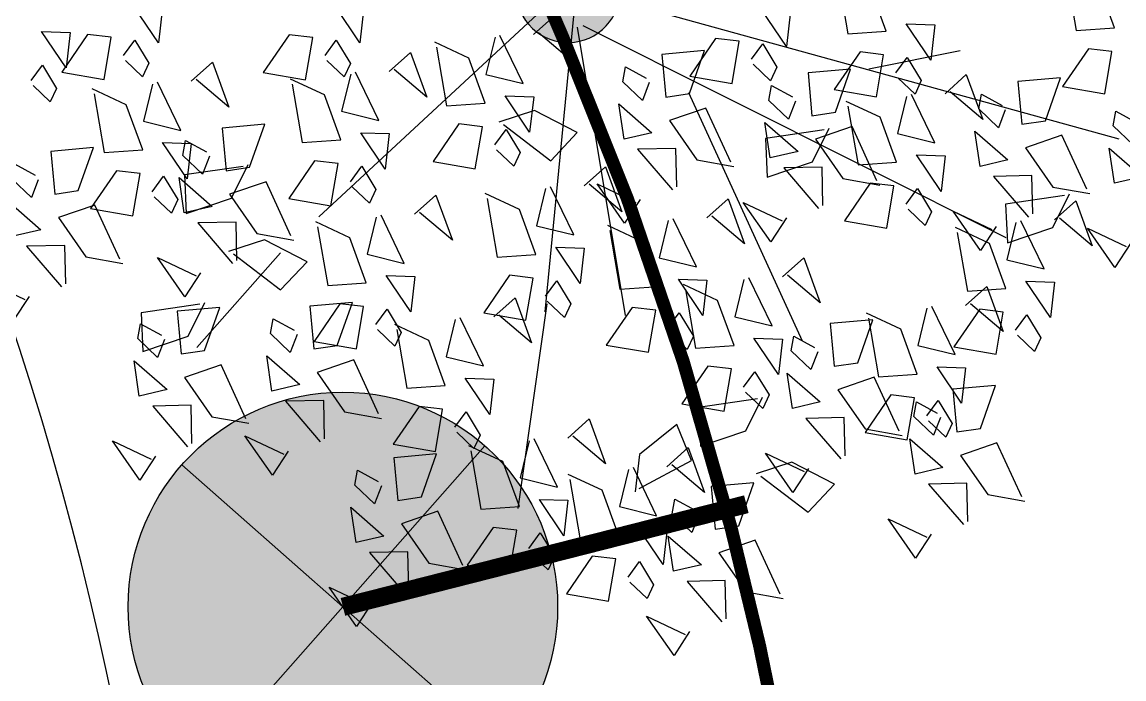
# Model space of a CAD drawing. Extents: x 671027 to 671614, y 802418 to 802669.
# Drawn here: x 671442.402 to 671446.635, y 802523.731 to 802526.255 of the extents above; entities that cross this region are included whole.
import ezdxf

# ---------------------------------------------------------------- set-up
doc = ezdxf.new("R2010")
doc.units = 0
for name, color, linetype in [('Bubbler 60', 200, 'Continuous'), ('L-VALV-SYMB', 7, 'Continuous'), ('L-ZONE-ATTR-VALV', 7, 'Continuous'), ('Pipe-Lateral-10 Bars-50mm', 7, 'Continuous'), ('Pipe-Lateral-10 Bars-75mm', 7, 'Continuous'), ('plataform', 8, 'Continuous')]:
    doc.layers.add(name, color=color, linetype=linetype)
doc.layers.add('L-SYMB-TRIM', color=7, linetype='Continuous', true_color=0x000000)
doc.styles.get("Standard").update_dxf_attribs({"font": 'arial.ttf'})
doc.styles.add('ValveZoneLabelText', font='arial.ttf', dxfattribs={"height": 0.2000000064})
doc.linetypes.add('50mm', pattern='A,0.5,-0.2,["50mm",Standard,S=0.1,R=0,X=-0.1,Y=-0.05],-0.5', length=1.2)
doc.linetypes.add('75mm', pattern='A,0.5,-0.2,["75mm",Standard,S=0.1,R=0,X=-0.1,Y=-0.05],-0.5', length=1.2)
doc.linetypes.add('PIPE 90', pattern='A,12.7,-5.08,["GAS",Standard,S=2.54,R=0,X=-2.54,Y=-1.27],-6.35', length=24.13)

# ---------------------------------------------------------------- blocks, each defined once
blk = doc.blocks.new('tg')
at = {"layer": 'plataform', "color": 2, "extrusion": (0.04100688207803799, -0.0577157786741523, 0.99749051349588)}
for p, q in [((-0.3120656149048955, 3.004007454396117, 0.1456004859287316), (-0.1454397972493098, 3.145192840502489, 0.1469196155214061)), ((-0.1454397972493098, 3.145192840502489, 0.1469196155214061), (-0.03448995010057843, 2.899422666773091, 0.128137958944843)), ((-0.1218085773807616, 2.728356158493909, 0.1218295560225813), (-0.3120656149048955, 3.004007454396117, 0.1456004859287316)), ((-0.03448995010057843, 2.899422666773091, 0.128137958944843), (-0.1094807985291482, 2.701048321572955, 0.1197427022368082)), ((-0.7141370295366869, 2.293601793020855, 0.1210248929778398), (-0.5475112118811012, 2.434787179243642, 0.1223440225643386)), ((-0.5475112118811012, 2.434787179243642, 0.1223440225643386), (-0.4365613646159545, 2.189017005164999, 0.1035623659863503)), ((-0.1390805541823283, 2.214063741516213, 0.0927821445318695), (-0.2289313331066296, 2.405778849863339, 0.1075687383435307)), ((-0.2007263578061611, 2.395606796041022, 0.1058206654835502), (0.1299971010948866, 2.340056427538286, 0.08901040971312607)), ((0.1299971010948866, 2.340056427538286, 0.08901040971312607), (0.1147638506436124, 2.122515393554124, 0.07704951194225867)), ((-0.5238799918961377, 2.017950497235063, 0.09725396306905137), (-0.7141370295366869, 2.293601793020855, 0.1210248929778398)), ((-0.4365613646159545, 2.189017005164999, 0.1035623659863503), (-0.5115522129281089, 1.990642660081278, 0.095167109263326)), ((0.1147638506436124, 2.122515393554124, 0.07704951194225867), (-0.1390805541823283, 2.214063741516213, 0.0927821445318695)), ((2.187255595060378, 1.495116849795807, -0.04445261606789142), (2.324938780576304, 1.65659831070144, -0.04076930274518342)), ((2.32728233497528, 1.626711492210518, -0.04259492698142603), (2.412821702141628, 1.302776382437798, -0.06485465731690493)), ((2.208347554033935, 1.226135879422429, -0.06088321005974873), (2.187255595060378, 1.495116849795807, -0.04445261606789142)), ((2.412821702141628, 1.302776382437798, -0.06485465731690493), (2.208347554033935, 1.226135879422429, -0.06088321005974873)), ((2.221097013279177, 1.069509835231941, -0.07046987732990978), (2.387722830585517, 1.210695221338312, -0.0691507477407729)), ((2.387722830585517, 1.210695221338312, -0.0691507477407729), (2.498672677967079, 0.9649250476089151, -0.08793240431688631)), ((2.411354050686896, 0.7938585394461484, -0.0942408072422358), (2.221097013279177, 1.069509835231941, -0.07046987732990978)), ((2.806109076546818, 0.8958071259715439, -0.1045703598511451), (2.716258297738932, 1.087522234202254, -0.08978376604946009)), ((2.74446327280657, 1.077350180729184, -0.09153183888806299), (3.075186731591202, 1.021799811877202, -0.1083420946672502)), ((3.075186731591202, 1.021799811877202, -0.1083420946672502), (3.059953481256343, 0.8042587782422856, -0.120302992433155)), ((2.498672677967079, 0.9649250476089151, -0.08793240431688631), (2.423681829654925, 0.7665507022923634, -0.0963276610417855)), ((3.059953481256343, 0.8042587782422856, -0.120302992433155), (2.806109076546818, 0.8958071259715439, -0.1045703598511451)), ((0.3653749605355188, 0.6020622329254479, -0.02122803257043743), (0.2755241818440481, 0.793777341156158, -0.006441438768752417)), ((0.303729156911686, 0.7836052875666724, -0.00818951161495618), (0.6344526156963184, 0.7280549187146903, -0.02499976738725512)), ((0.6344526156963184, 0.7280549187146903, -0.02499976738725512), (0.6192193655942901, 0.5105138850797744, -0.03696066515888602)), ((0.6192193655942901, 0.5105138850797744, -0.03696066515888602), (0.3653749605355188, 0.6020622329254479, -0.02122803257043743)), ((1.367266149557508, -0.24240433888707, -0.1112774900650831), (1.533891966980264, -0.1012189527806981, -0.1099583604828345)), ((1.533891966980264, -0.1012189527806981, -0.1099583604828345), (1.644841814361826, -0.3469891265100955, -0.1287400170527722)), ((1.557523187198058, -0.5180556345564469, -0.1350484199669833), (1.367266149557508, -0.24240433888707, -0.1112774900650831)), ((1.644841814361826, -0.3469891265100955, -0.1287400170527722), (1.569850966166086, -0.5453634717102318, -0.1371352737572695)), ((2.561782387848325, -0.9793670773339613, -0.2030254952724348), (2.728408205503911, -0.8381816911111741, -0.2017063656921118)), ((2.728408205503911, -0.8381816911111741, -0.2017063656921118), (2.839358052885473, -1.083951864956987, -0.2204880222627621)), ((2.752039425488874, -1.255018373119754, -0.2267964251843112), (2.561782387848325, -0.9793670773339613, -0.2030254952724348)), ((2.839358052885473, -1.083951864956987, -0.2204880222627621), (2.764367204340488, -1.282326210389954, -0.228883278975047))]:
    blk.add_line(p, q, dxfattribs=at)
at = {"layer": 'plataform', "color": 92, "extrusion": (0.04100688207803799, -0.0577157786741523, 0.99749051349588)}
for points, elevation in [([(2.298883676376809, 2.660642624037081), (2.421099375637172, 2.766316091852178), (2.18095635444621, 2.890400445996344), (2.312653740103991, 2.687292114138795)], -0.04094036375235302), ([(1.310298364108318, 3.247000802922223), (1.432514063328778, 3.352674270481084), (1.192371042367042, 3.476758624747193), (1.324068428283321, 3.273650292849801)], -0.04094036376222393), ([(1.934809616291011, 2.544880671068612), (1.950295372291047, 2.705702818580541), (1.748889765418159, 2.708476831957972), (1.934809616291011, 2.544880671068612)], -0.04094036374015952), ([(2.255858052415685, 2.446521135248433), (2.040682381233204, 2.422645658508377), (2.01657265425912, 2.637691819453599), (2.2696282089633, 2.47317080447937)], -0.04094036376323948), ([(3.280051725240217, 1.556491183757484), (3.402267424718168, 1.662164651276669), (3.162124403526416, 1.786249005419721), (3.293821789386741, 1.583140673847955)], -0.0409403637642641), ([(1.6524990399184, 2.521929863525364), (1.747174165803871, 2.574304353649088), (1.627531689489572, 2.66988969442098), (1.54662662773762, 2.644164693966373), (1.625816442772374, 2.53571703418537)], -0.04094036375423041), ([(2.157751727082549, 2.125801688808419), (1.836703643625657, 2.224161042577185), (1.879729267693732, 2.438282531717472), (2.119872289047812, 2.314198177601965), (2.184434324324217, 2.112014518080288)], -0.0409403637494502), ([(2.369965540983203, 1.914022850343725), (2.492181240231877, 2.019696317739327), (2.252038218743471, 2.143780671665302), (2.383735605062778, 1.940672340338159)], -0.04094036375460613), ([(1.169166415098859, 2.712159867492933), (0.8481183319653528, 2.810519221316569), (0.8911439558046791, 3.024640710334016), (1.131286976576876, 2.900556356203472), (1.195849012082294, 2.698372696805003)], -0.04094036375305693), ([(1.743743764525173, 2.305959212782259), (1.513940313423235, 2.188347736272556), (1.503600743131618, 2.430043566638995), (1.745459011852469, 2.440131872869636), (1.743743764525173, 2.305959212782259)], -0.04094036376197643), ([(2.915977665479189, 1.4407292308429), (2.931463421601864, 1.601551378124874), (2.730057814309898, 1.604325391513917), (2.915977665479189, 1.4407292308429)], -0.04094036377122485), ([(3.237026101429008, 1.342369694576824), (3.021850430179891, 1.318494217742739), (2.997740703636573, 1.533540379095848), (3.250796258112003, 1.369019363998784)], -0.04094036376151174), ([(0.7551584522713966, 2.892317391086511), (0.5253550014669031, 2.774705914795), (0.5150154311473345, 3.016401745325075), (0.7568736993814175, 3.026490051471817), (0.7551584522713966, 2.892317391086511)], -0.04094036375374716), ([(0.6720063320869932, 2.664042241328814), (0.8637240154023469, 2.836919120437422), (0.9360203147161649, 2.606057633487493), (0.7049371071929498, 2.533962231448701), (0.6720063320869932, 2.664042241328814)], -0.04094036376371593), ([(1.306747825644566, 2.270337002980424), (1.428963524540584, 2.376010470482928), (1.1888205031186, 2.5000948245042), (1.320517889358792, 2.296986492662422)], -0.04094036374030124), ([(2.005891480763835, 1.798260897184091), (2.021377237009363, 1.959083044234833), (1.819971629946459, 1.961857057748728), (2.005891480763835, 1.798260897184091)], -0.04094036375822743), ([(2.32693991675252, 1.699901361174984), (2.111764245827053, 1.676025884396143), (2.087654519015296, 1.891072045368912), (2.340710073207506, 1.726551030473579)], -0.04094036376181545), ([(2.633667088903969, 1.417778423015592), (2.728342214856603, 1.470152913234084), (2.608699738732633, 1.565738253871529), (2.527794676561339, 1.540013253428159), (2.606984491596406, 1.431565593649174)], -0.04094036375955393), ([(3.138919776041435, 1.021650248462498), (2.817871692774821, 1.120009602095173), (2.860897317099384, 1.334131091195936), (3.101040338140497, 1.210046737444836), (3.165602373147459, 1.007863077542974)], -0.0409403637548084), ([(2.949312896881378, 0.823010909725196), (3.141030579788123, 0.9958877892663366), (3.21332687899504, 0.7650263019624919), (2.982243671485094, 0.6929309003454289), (2.949312896881378, 0.823010909725196)], -0.04094036376160127), ([(0.1040225104557528, 3.073334618921642), (0.02604874583413053, 2.998324227716463), (0.1662882151689957, 2.936811865694217), (0.2378272301589981, 2.982523724752179), (0.1333574405085862, 3.066891875400135)], -0.04094036376318916), ([(1.723580904377692, 1.775310089221545), (1.818256030236215, 1.827684579508753), (1.69861355392139, 1.923269920279902), (1.617708492114967, 1.897544920149865), (1.696898307461206, 1.789097260005508)], -0.0409403637549826), ([(0.8158416896653903, 2.478892810105817), (0.7378679245290476, 2.403882418980376), (0.8781073942160907, 2.342370056852119), (0.949646409261256, 2.388081915583341), (0.8451766195841601, 2.472450066395148)], -0.04094036375611798), ([(0.942673765491143, 2.154575049913626), (0.9581595217085035, 2.315397197129269), (0.7567539144712228, 2.31817121019247), (0.942673765491143, 2.154575049913626)], -0.04094036376904109), ([(1.263722201507597, 2.056215513744375), (1.04854653025769, 2.032340036909182), (1.02443680376932, 2.247386197936816), (1.277492358028264, 2.082865183138793)], -0.04094036376418859), ([(-0.1118682010980525, 2.7225265474147), (0.079849482256249, 2.89540342678134), (0.1521457818162995, 2.66454193936969), (-0.07893742643812085, 2.592446537709681), (-0.1118682010980525, 2.7225265474147)], -0.04094036377048046), ([(2.502855360276216, 0.8903532772290216), (2.838408357314989, 0.8780805284295699), (2.852034796292548, 0.660104528397207), (2.588020813825752, 0.7180891362677155), (2.473520430033318, 0.8967960208853417)], -0.04094036375661461), ([(3.093148254039478, 0.6378614785157997), (3.015174489457017, 0.5628510875673827), (3.155413958684503, 0.501338725192124), (3.226952973674769, 0.5470505842504593), (3.122483184051831, 0.6314187347356787)], -0.0409403637682177), ([(3.183521850019331, 0.2894886067139363), (3.375239533061192, 0.4623654864457262), (3.447535832621242, 0.2315039990340845), (3.216452624717205, 0.1594085972670996), (3.183521850019331, 0.2894886067139363)], -0.04094036374541207), ([(0.2134358050122832, 2.396214368673043), (0.4151840828342674, 2.474752514124941), (0.493915174795044, 2.273189756031017), (0.2070010121912599, 2.366915639368354)], -0.04094036375394131), ([(0.5489891901489304, 2.383941534563799), (0.5754847838881376, 2.224562880860719), (0.7707983120914582, 2.273802494585117), (0.5489891901489304, 2.383941534563799)], -0.04094036376221169), ([(0.6603631888082959, 2.131624241734601), (0.7550383146780296, 2.183998732442208), (0.635395838554274, 2.279584073078376), (0.5544907767750621, 2.253859072785236), (0.6336805917017448, 2.145411412653386)], -0.0409403637563532), ([(1.165615876269972, 1.735496067235203), (0.8445677929758845, 1.833855421030615), (0.8875934167582529, 2.047976910373845), (1.127736438005217, 1.923892555905692), (1.192298473254148, 1.721708896546752)], -0.0409403637624042), ([(1.136437363833275, 1.579607552314019), (1.471990361074065, 1.567334803799618), (1.485616800079624, 1.349358803605261), (1.221602818002901, 1.407343411626303), (1.107102433657325, 1.58605029606638)], -0.04094036374488376), ([(2.360050271006117, 0.9615002590859348), (2.282076506519826, 0.8864898680701403), (2.422315975718882, 0.824977505859413), (2.493854990831737, 0.8706893646861426), (2.389385200991787, 0.9550575154696642)], -0.04094036376254703), ([(2.826295754535761, 0.5429102033925177), (2.852791348302227, 0.3835315495279699), (3.048104876466122, 0.4327711629952368), (2.826295754535761, 0.5429102033925177)], -0.04094036376166352), ([(3.677703563501362, -0.1994679119429992), (3.799919262884364, -0.09379444435785733), (3.559776241949576, 0.03028990974476743), (3.691473627390872, -0.1728184218137433)], -0.04094036375724277), ([(0.03196715625019508, 2.537377116068192), (-0.04600660849406557, 2.462366725092972), (0.09423286093474448, 2.400854363004929), (0.1657718758857991, 2.44656622180486), (0.0613020860061595, 2.530934372330877)], -0.04094036376675603), ([(0.7516079136723297, 1.915653590951964), (0.5218044625831338, 1.798042114863247), (0.5114648923856766, 2.039737945162615), (0.7533231606197596, 2.049826251309362), (0.7516079136723297, 1.915653590951964)], -0.04094036375745717), ([(1.72673025770357, 1.327115753952358), (1.648756493149901, 1.252105362843065), (1.788995962511499, 1.19059300065861), (1.860534977271006, 1.236304859594414), (1.75606518748775, 1.320673010051784)], -0.04094036374795201), ([(2.490742369548204, 0.555183037109778), (2.692490646922631, 0.6337211827361815), (2.771221738979099, 0.4321584245757755), (2.484307576604279, 0.5258843080346745)], -0.04094036376745322), ([(2.737064313766495, 0.3568309741094242), (3.072617310967547, 0.3445582253358799), (3.086243750081012, 0.1265822254952791), (2.822229767708591, 0.1845668332974487), (2.707729383551549, 0.363273717602116)], -0.04094036375394589), ([(3.327357207665138, 0.1043391755844124), (3.249383442787028, 0.02932878441876218), (3.389622912337687, -0.03218357790035799), (3.461161926881137, 0.01352828133195321), (3.356692137745709, 0.097896431900546)], -0.04094036376093953), ([(0.7638804505872622, 1.546936819739168), (0.9555981340092051, 1.719813699199676), (1.02789443295942, 1.488952211936629), (0.7968112256672276, 1.416856810020738), (0.7638804505872622, 1.546936819739168)], -0.04094036376969995), ([(1.459877758229007, 1.232164478667368), (1.48637335215706, 1.072785824830891), (1.681686879900082, 1.122025438308809), (1.459877758229007, 1.232164478667368)], -0.04094036376029543), ([(3.060504708025546, 0.009387900273241044), (3.087000301995512, -0.1499907533073108), (3.28231382976632, -0.1007511399901175), (3.060504708025546, 0.009387900273241044)], -0.04094036376692749), ([(3.313629503835103, -0.3152298649250819), (3.329115259862828, -0.1544077175771514), (3.127709652788451, -0.1516337044840272), (3.313629503835103, -0.3152298649250819)], -0.04094036376024986), ([(2.724951323012607, 0.02166073415232251), (2.926699600509673, 0.1001988795487673), (3.00543069260583, -0.1013638783541299), (2.718516530230483, -0.007637994895974383)], -0.04094036376057576), ([(2.504368808404738, 0.3372070373084596), (2.413525113271992, 0.2035994702161047), (2.67753909550956, 0.1456148622236599), (2.497934058773069, 0.3079085051596042)], -0.04094036376200581), ([(0.9077158080310862, 1.36178738832515), (0.8297420435165795, 1.286776997472614), (0.9699815129064419, 1.22526463512654), (1.041520527801758, 1.270976494250833), (0.9370507379892821, 1.355344644871617)], -0.04094036375591025), ([(1.549846263060563, 0.5412502116702456), (1.741563946292704, 0.7141270912659488), (1.813860245338084, 0.4832656039356755), (1.582777037665283, 0.411170202290323), (1.549846263060563, 0.5412502116702456)], -0.04094036375837633), ([(1.771270826074713, 0.6608458176639658), (1.680427130522674, 0.5272382505844921), (1.944441112894569, 0.4692536427815789), (1.76483607615961, 0.631547285718111)], -0.04094036377294306), ([(3.031318927125145, -0.3381806729427646), (3.12599405334775, -0.285806182343341), (3.006351576830907, -0.1902208418572351), (2.925446514605192, -0.2159458419743903), (3.004636329950904, -0.3243935021194918)], -0.04094036375223453), ([(3.536571614138556, -0.7343088472665834), (3.215523531169123, -0.6359494934160907), (3.258549155102873, -0.4218280044653357), (3.498692176294361, -0.5459123586087576), (3.563254211543029, -0.7480960179680719)], -0.04094036375118586), ([(0.6408633083647446, 1.266836113176763), (0.6673589024288703, 1.107457459529142), (0.8626724304299107, 1.156697072968119), (0.6408633083647446, 1.266836113176763)], -0.04094036375345659), ([(3.122563651962677, -0.5541513235639056), (2.892760200859519, -0.671762800072183), (2.882420630675282, -0.4300669693527321), (3.12427889877499, -0.4199786633971641), (3.122563651962677, -0.5541513235639056)], -0.04094036376793343), ([(0.3053099235126676, 1.279108947083306), (0.5070582010766331, 1.357647092574148), (0.5857892932007908, 1.156084334509254), (0.2988751304064149, 1.249810217980664)], -0.04094036376348935), ([(2.738577762153778, -0.1963152658522735), (2.647734066830225, -0.3299228328092813), (2.911748049364447, -0.3879074405846485), (2.732143012561584, -0.225613797742355)], -0.04094036376081184), ([(1.103388726550499, 0.608592579105783), (1.438941723819241, 0.5963198304277499), (1.452568162702426, 0.3783438304637262), (1.188554180519591, 0.4363284381319695), (1.074053796632997, 0.6150353228166656)], -0.04094036376700398), ([(0.1828374718985297, 1.408974040923635), (0.1048637073173379, 1.333963649975431), (0.2451031767069367, 1.272451287628984), (0.3166421915753058, 1.318163146916753), (0.2121724018574669, 1.402531297469571)], -0.04094036376408713), ([(1.693681620448565, 0.356100780581765), (1.615707855609882, 0.28109038967325), (1.755947325026213, 0.2195780271645903), (1.827486340180289, 0.2652898862494129), (1.723016550433972, 0.3496580369651247)], -0.04094036377064721), ([(1.820484028679582, -0.1214163319619287), (2.012201711816559, 0.05146054770099232), (2.084498010794511, -0.1794009397244185), (1.853414803176396, -0.251496341695611), (1.820484028679582, -0.1214163319619287)], -0.04094036375691092), ([(2.206535969616123, -0.5007644819680698), (2.398253652496399, -0.3278876022643439), (2.470549951607673, -0.5587490895000672), (2.239466744207886, -0.630844491767705), (2.206535969616123, -0.5007644819680698)], -0.04094036376270049), ([(-0.08401502760406732, 1.314022765801755), (-0.05751943360710499, 1.154644112059365), (0.1377940942985078, 1.203883725565198), (-0.08401502760406732, 1.314022765801755)], -0.04094036376001935), ([(1.426829120838226, 0.2611495051094031), (1.453324714901825, 0.1017708514610456), (1.648638242807223, 0.1510104649681482), (1.426829120838226, 0.2611495051094031)], -0.04094036374589099), ([(0.318936362558328, 1.061132947145611), (0.2280926675886996, 0.9275253800819117), (0.4921066497430551, 0.869540772576561), (0.3125016129679288, 1.031834415256487)], -0.04094036376140085), ([(1.091275735985886, 0.2734223390150243), (1.293024013455477, 0.351960484574202), (1.371755105578581, 0.1503977265078243), (1.084840942852374, 0.2441236100738471)], -0.04094036376367169), ([(2.853850069309365, -0.9885032396331538), (2.976065768909642, -0.8828297723459483), (2.735922747814586, -0.7587454182695299), (2.867620133578742, -0.9618537497739145)], -0.04094036375838107), ([(0.2184477181234455, 0.7780570085362737), (0.5540007155138215, 0.7657842596284334), (0.5676271545585917, 0.547808259692481), (0.3036131723759721, 0.6057928673594554), (0.1891127882871465, 0.7844997517603738)], -0.04094036373701163), ([(2.350371326775063, -0.685913913179728), (2.272397562097751, -0.7609243040589108), (2.412637031352447, -0.8224366665972764), (2.4841760465992, -0.7767248075784693), (2.379706256800685, -0.692356656538124)], -0.04094036377355979), ([(3.3127597106219, -1.626139474908836), (3.434975409489488, -1.520466007241792), (3.194832388257783, -1.396381653356614), (3.326529774633092, -1.599489985007744)], -0.04094036375344051), ([(1.104902174774186, 0.05544633911746021), (1.014058479804246, -0.07816122794825203), (1.278072462379425, -0.1361458354659002), (1.098467425373062, 0.02614780709240147)], -0.04094036375785424), ([(1.697466886036503, -0.4015170385122254), (1.723962480195793, -0.560895692227069), (1.919276008129143, -0.5116560788836031), (1.697466886036503, -0.4015170385122254)], -0.04094036377070402), ([(2.489776009955184, -1.104265192980685), (2.505261765727212, -0.9434430455921136), (2.303856158787161, -0.9406690323094499), (2.489776009955184, -1.104265192980685)], -0.0409403637583186), ([(0.2063347277459154, 0.4428867683088485), (0.4080830050536575, 0.521424913839585), (0.4868140972724526, 0.319862155706725), (0.1998999344778133, 0.4135880391777619)], -0.04094036376693334), ([(1.221949928098394, -0.2484098713141766), (1.344165627130056, -0.1427364036202761), (1.104022606115627, -0.01865205003303085), (1.235719992016646, -0.2217603813474436)], -0.04094036376085904), ([(1.361913501279541, -0.3892442046728533), (1.563661779102267, -0.3107060592214845), (1.642392870997148, -0.5122688174099538), (1.355478708594113, -0.4185429337877922)], -0.04094036375686063), ([(2.8108244458785, -1.202624729083043), (2.595648774628593, -1.226500205918237), (2.571539047571081, -1.011454044484655), (2.82459460246633, -1.175975059593862)], -0.04094036375411285), ([(1.747965442283476, -0.7685923545832795), (1.949713719780805, -0.6900542091864652), (2.028444811932651, -0.891616967415366), (1.741530649299599, -0.7978910839162536)], -0.04094036375385413), ([(2.083518827324959, -0.7808651886247386), (2.110014421266446, -0.9402438420424016), (2.305327948848194, -0.891004228590543), (2.083518827324959, -0.7808651886247386)], -0.04094036375424095), ([(2.207465433094816, -1.127216000605453), (2.302140559075978, -1.074841510548207), (2.18249808299117, -0.9792561696540006), (2.101593020657549, -1.004981170124912), (2.180782835881149, -1.113428830039311)], -0.04094036376347421), ([(2.503607882359565, -1.504454778467942), (2.695325565646918, -1.331577899197343), (2.767621865056642, -1.562439386215024), (2.536538657304199, -1.634534788375752), (2.503607882359565, -1.504454778467942)], -0.04094036375955512), ([(3.269734086457885, -1.840260963980238), (3.054558415343836, -1.864136440625313), (3.030448688652922, -1.649090279883465), (3.283504242978025, -1.813611294586568)], -0.0409403637589926), ([(0.2199611667923332, 0.2249107683723018), (0.1291174718214366, 0.09130320130838794), (0.3931314540037929, 0.03331859364103978), (0.2135264171327123, 0.1956122363870785)], -0.04094036376371448), ([(0.8578758676878742, -0.3641718243382245), (0.8733616242036352, -0.203349676906181), (0.6719560168715023, -0.2005756637737467), (0.8578758676878742, -0.3641718243382245)], -0.04094036375424443), ([(1.178924303678057, -0.4625313603461619), (0.9637486328477547, -0.4864068371922286), (0.939638906292436, -0.2713606762606271), (1.192694460577371, -0.4358816912203359)], -0.04094036374907174), ([(1.375539940516189, -0.6072202047443485), (1.28469624558546, -0.7408277715516567), (1.5487102278225, -0.798812379544845), (1.369105190762408, -0.6365187366625016)], -0.04094036375867612), ([(1.761591881518163, -0.9865683546550863), (1.670748186195615, -1.12017592161225), (1.934762168757838, -1.178160529549607), (1.755157131602056, -1.015866886600781)], -0.04094036376546428), ([(2.666375073920351, -1.764852235962073), (2.761050199885727, -1.7124777453226), (2.641407723653851, -1.616892405038915), (2.560502661563252, -1.642617404965417), (2.639692476813537, -1.751065065043667)], -0.04094036375664271), ([(0.575565291533725, -0.3871226321785819), (0.6702404175535712, -0.3347481418636757), (0.5505979412390092, -0.2391628010921531), (0.4696928788114919, -0.2648878014956285), (0.5488826943862167, -0.3733354615175168)], -0.04094036375812954), ([(2.647443239803009, -1.689604209881115), (2.569469475125648, -1.764614600761933), (2.709708944449089, -1.826126963203308), (2.7812479594131, -1.780415103983664), (2.676778169828368, -1.696046953239885)], -0.04094036377073021), ([(1.080817978832267, -0.7832508067049286), (0.7597698951181451, -0.6848914528961134), (0.8027955194709231, -0.4707699639586133), (1.042938541082758, -0.5948543181134337), (1.107500575884611, -0.797037977298772)], -0.04094036376197346), ([(2.380590740231931, -1.78455548509735), (2.407086334173682, -1.943934138514635), (2.602399861944705, -1.894694525198707), (2.380590740231931, -1.78455548509735)], -0.04094036375679166), ([(2.0450373552853, -1.772282651123998), (2.246785632782629, -1.69374450572718), (2.325516725095798, -1.895307263928383), (2.038602562341374, -1.801581380199094)], -0.0409403637625802), ([(1.07080636955985, -1.168497428477842), (1.086292125873545, -1.007675281332488), (0.8848865187432149, -1.00490126791373), (1.07080636955985, -1.168497428477842)], -0.04094036377179465), ([(1.302407864499918, -1.549305259446546), (1.49412554759821, -1.376428380041282), (1.566421846804912, -1.607289867343857), (1.335338639199275, -1.679385268894442), (1.302407864499918, -1.549305259446546)], -0.04094036375515149), ([(1.293748480244767, -1.587576411088792), (0.9727003970845278, -1.489217057102945), (1.015726020991808, -1.275095567989616), (1.255869042534635, -1.399179922241801), (1.32043107778383, -1.601363581600371)], -0.04094036376432232), ([(2.058663794330663, -1.99025865106039), (1.967820099293081, -2.123866218219971), (2.231834081408011, -2.181850825982456), (2.052229044699258, -2.019557183208872)], -0.04094036375839888), ([(1.643691195770447, -1.999317661767043), (1.979244193066712, -2.011590410606174), (1.992870632016796, -2.2295664104758), (1.728856649712065, -2.171581802578123), (1.61435626578504, -1.992874918150403)], -0.04094036375545035), ([(0.8559503277618947, -1.481962892134384), (1.191503325056628, -1.494235640974096), (1.205129764100872, -1.712211640910796), (0.9411157821207958, -1.654227032958031), (0.8266153979767588, -1.475520148232012)], -0.04094036376490964), ([(1.446243221847836, -1.734454690793903), (1.368269457238692, -1.80946508157847), (1.50850892653339, -1.870977443857322), (1.580047941266642, -1.825265584760206), (1.475578151481425, -1.740897434300882)], -0.04094036375677435), ([(0.560604036717402, -1.59050329958843), (0.7523217201390814, -1.417626420128296), (0.824618018994659, -1.648487907323374), (0.5935348113498106, -1.720583309132359), (0.560604036717402, -1.59050329958843)], -0.04094036376274665), ([(1.639104734564532, -2.221897627586052), (1.761320434204762, -2.116224160040963), (1.521177412755781, -1.992139805857861), (1.652874798778697, -2.195248137401708)], -0.04094036375825724), ([(1.631578204825934, -2.334487901587807), (1.833326482770029, -2.255949756366612), (1.912057574826234, -2.457512514527387), (1.625143412356512, -2.363786631000885)], -0.04094036375165661), ([(0.1141465004377018, -1.52316093203007), (0.4496994975039006, -1.535433680993894), (0.463325936873326, -1.753409680874762), (0.1993119543661002, -1.695425073261233), (0.08481157038460518, -1.516718188508937)], -0.04094036375932963), ([(1.596079110860422, -2.436019116414032), (1.380903439571353, -2.459894593505987), (1.356793713054982, -2.244848432316359), (1.609849267205805, -2.409369447466872)], -0.04094036375476259), ([(1.497972785392631, -2.756738563045041), (1.176924702165228, -2.658379209153966), (1.219950326261042, -2.444257720176046), (1.460093347710023, -2.568342074359148), (1.524655382633772, -2.770525733773916)], -0.04094036375497126)]:
    blk.add_lwpolyline(points, dxfattribs=dict(at, elevation=elevation))
at = {"layer": 'plataform', "color": 2, "extrusion": (0.04100688207803799, -0.0577157786741523, 0.99749051349588)}
for points, elevation in [([(0.9462243040896, 3.131238850049138), (0.9617100604702442, 3.292060997290529), (0.7603044532727015, 3.294835010612873), (0.9462243040896, 3.131238850049138)], -0.04094036376180932), ([(1.267272740038908, 3.032879313782877), (1.05209706876179, 3.00900383711079), (1.027987342397063, 3.22404999790831), (1.281042896722644, 3.059528983204311)], -0.04094036376669127), ([(0.6639137275413431, 3.108288042058899), (0.7585888537250484, 3.160662532401936), (0.6389463772084207, 3.256247872886769), (0.5580413154417361, 3.230522873015875), (0.6372311305299565, 3.122075212910462)], -0.04094036376487323), ([(2.724911813606647, 1.201807772204172), (2.495108362504017, 1.084196295696634), (2.484768792468624, 1.325892126023174), (2.726627060324586, 1.335980432439253), (2.724911813606647, 1.201807772204172)], -0.0409403637752681), ([(0.2255487959022104, 2.731384608820128), (0.5611017932653756, 2.719111860075394), (0.5747282318233781, 2.501135860055543), (0.3107142496410216, 2.559120467722888), (0.1962138657139969, 2.737827352150608)], -0.04094036375289237), ([(2.228833591771447, 1.379181914627378), (1.907785508707113, 1.477541268545469), (1.950811132545698, 1.691662757563447), (2.19095415357486, 1.567578403392479), (2.255516188728627, 1.365394744100764)], -0.04094036376812621), ([(1.814825629051792, 1.559339438573076), (1.585022178017808, 1.441727962159255), (1.574682608021889, 1.683423792744569), (1.816540876054697, 1.69351209860574), (1.814825629051792, 1.559339438573076)], -0.04094036376788482), ([(2.216214913781365, 1.146649690200773), (2.407932596889912, 1.319526570028229), (2.480228895867074, 1.088665082601705), (2.249145688439287, 1.016569680496061), (2.216214913781365, 1.146649690200773)], -0.0409403637631191), ([(-0.1628299892504919, 2.97838334351588), (-0.1363343952815304, 2.819004689935488), (0.05897913292205348, 2.868244303660256), (-0.1628299892504919, 2.97838334351588)], -0.04094036375458635), ([(1.582894900572763, 1.512265185000823), (1.774612583643104, 1.685142064569724), (1.846908882687693, 1.454280577238333), (1.615825674946939, 1.382185175497104), (1.582894900572763, 1.512265185000823)], -0.04094036375664119), ([(1.769757377242954, 1.213992057800784), (2.105310374348364, 1.201719309095365), (2.118936813516251, 0.9837433089285462), (1.854922831116882, 1.041727916894192), (1.740422447122431, 1.220434801226772)], -0.04094036375214408), ([(2.093197771299708, 0.8665489836792175), (2.11969336552542, 0.707170330059667), (2.315006893308921, 0.756409943796203), (2.093197771299708, 0.8665489836792175)], -0.04094036376419274), ([(1.757644386543404, 0.878821817518657), (1.959392663918095, 0.95735996314543), (2.038123756298428, 0.7557972050389988), (1.751209593801233, 0.8495230887282306)], -0.04094036376250308), ([(1.124324372983629, 1.244437312424562), (1.326072650682975, 1.322975458106423), (1.404803742671489, 1.121412699850136), (1.117889580553898, 1.215138583268986)], -0.04094036375591347), ([(3.63467793982499, -0.4135894009344936), (3.419502268507656, -0.437464877864833), (3.395392541708114, -0.2224187164718266), (3.648448096412342, -0.3869397314444168)], -0.04094036376999904), ([(0.317422914336816, 1.61427918713352), (0.6529759115359075, 1.60200643836193), (0.6666023503244543, 1.384030438465875), (0.4025883682102661, 1.442015046227831), (0.2880879844448274, 1.620721930683624)], -0.0409403637530511), ([(0.03900211455120528, 1.594123472269469), (0.2307197979736749, 1.767000351730721), (0.3030160967885097, 1.536138864276651), (0.07193288937241071, 1.464043462590505), (0.03900211455120528, 1.594123472269469)], -0.04094036375136309), ([(1.137950812353401, 1.026461312543455), (1.047107117153228, 0.8928537453559618), (1.311121099592812, 0.8348691376485602), (1.131516062626831, 0.9971627804621945)], -0.04094036376619681), ([(1.374026492007915, -0.05407396455331471), (1.709579489167796, -0.06634671358330903), (1.723205928281212, -0.2843227134255486), (1.459191946045127, -0.2263381054341548), (1.34469156204972, -0.0476312210997771)], -0.04094036374900879), ([(0.8087406121419256, 0.5255652097821669), (0.7307668475335231, 0.4505548189970748), (0.8710063168549051, 0.389042456554372), (0.9425453316838482, 0.4347543155850098), (0.8380755419375306, 0.5191224663007176)], -0.04094036376476608), ([(1.964319385810867, -0.3065657630101581), (1.886345620999179, -0.3815761540805153), (2.026585090159024, -0.4430885165496427), (2.098124105473632, -0.397376657438236), (1.993654315689684, -0.3130085069786974)], -0.0409403637543558), ([(0.5418881123414556, 0.4306139344429843), (0.568383706473008, 0.271235280890508), (0.7636972344063582, 0.3204748942339741), (0.5418881123414556, 0.4306139344429843)], -0.04094036376180685), ([(2.298710158083169, -1.34318665161867), (2.068906707020179, -1.460798127870342), (2.058567136661184, -1.219102297597402), (2.300425404894741, -1.209013991451399), (2.298710158083169, -1.34318665161867)], -0.04094036376235764), ([(1.434880429646341, -1.052735475508188), (1.557096128894752, -0.9470620081129599), (1.316953107675525, -0.8229776538071665), (1.448650493697915, -1.02608598535176)], -0.0409403637588926), ([(2.757619798689386, -1.9808228866776), (2.527816347559973, -2.098434363024569), (2.517476777078555, -1.856738532522935), (2.759335045731189, -1.846650226388545), (2.757619798689386, -1.9808228866776)], -0.04094036376253696), ([(1.391854805617394, -1.266856964392255), (1.176679134747403, -1.290732441495823), (1.152569408002282, -1.07568628042903), (1.405624962234231, -1.240207295065219)], -0.04094036376582991), ([(0.843837337302701, -1.817133131873533), (1.045585614894189, -1.738594986543789), (1.124316707017557, -1.940157744609793), (0.8374025442244493, -1.846431861138168)], -0.04094036376457244), ([(0.4375868947234025, -1.870604006028403), (0.4640824882059083, -2.029982659690686), (0.6593960163957455, -1.980743046386736), (0.4375868947234025, -1.870604006028403)], -0.04094036376983876)]:
    blk.add_lwpolyline(points, dxfattribs=dict(at, elevation=elevation))
at = {"layer": 'plataform', "color": 32, "extrusion": (0.04100688207803799, -0.0577157786741523, 0.99749051349588)}
for points, elevation in [([(1.252936381748279, 1.806120591553331), (1.72149516706912, 2.346275294707512)], -0.04094036376003267), ([(1.738282714701972, 0.3539571757005663), (2.860859647530944, 0.6694134861622328)], -0.04094036376384139), ([(-0.01275537405329771, 0.01754662191767143), (1.080257461761438, 1.565278128885629)], -0.04094036376175383), ([(0.1473373857621479, -0.01311082064632802), (1.78081218111607, 0.3702682187633566)], -0.04094036374894847), ([(0.2113747251536471, -0.02537384292385553), (1.861294017602235, -0.0761164121178006)], -0.04094036376004942), ([(0.6594445341367482, -0.599757789580952), (2.133697520724795, -1.047832927447909)], -0.04094036376617596), ([(0.2052507928565262, -0.05735293376606438), (1.707140262679814, -2.267761677080462)], -0.04094036377284488), ([(0.07245150368782616, -0.2308323872132055), (1.239980367683047, -2.97394291134645)], -0.04094036376413943)]:
    blk.add_lwpolyline(points, dxfattribs=dict(at, elevation=elevation))
at = {"layer": 'plataform', "color": 108, "extrusion": (0.04100688207803799, -0.0577157786741523, 0.99749051349588)}
for points, elevation in [([(-0.2348853432934752, 2.442425840690379), (-0.2083897493911504, 2.283047187015959), (-0.01307622141837439, 2.332286800616556), (-0.2348853432934752, 2.442425840690379)], -0.04094036375733309), ([(0.2270622442472839, 2.17823836860046), (0.1362185489249996, 2.044630801643669), (0.4002325314200591, 1.986646193611541), (0.2206274942648029, 2.14893983656111)], -0.04094036376054537), ([(0.66490525491607, 0.7107146408971825), (0.8566229380820528, 0.8835915203979582), (0.9289192370709523, 0.6527300333925715), (0.6978360294536268, 0.5806346314224923), (0.66490525491607, 0.7107146408971825)], -0.04094036376307562), ([(1.760078432713714, -0.4334221146831078), (2.095631430143828, -0.4456948633318042), (2.109257869353149, -0.6636708632417949), (1.845243886913565, -0.6056862555343931), (1.730743502862897, -0.4269793708765579)], -0.04094036377102098), ([(2.712718120354904, -1.523344175389619), (2.39167003703382, -1.424984821432369), (2.434695661033991, -1.210863332386324), (2.674838682508914, -1.334947686732755), (2.739400717732118, -1.537131345929644)], -0.04094036377410751), ([(2.948685650467554, -1.741901427972191), (2.964171406630922, -1.581079280432868), (2.762765799745556, -1.578305267476048), (2.948685650467554, -1.741901427972191)], -0.04094036375969347), ([(2.057150346134845, -1.437112411234504), (2.392703343268734, -1.449385160102816), (2.406329782408406, -1.667361160106367), (2.142315800036726, -1.609376552304728), (2.027815415959852, -1.430669667483941)], -0.04094036377124306), ([(0.3771715958067291, -0.7918267202787274), (0.5688892788368536, -0.6189498409680751), (0.6411855782333571, -0.8498113284058417), (0.410102370371233, -0.9219067299168943), (0.3771715958067291, -0.7918267202787274)], -0.04094036375118951), ([(0.7884957929855029, -1.191448236306327), (0.8831709192351035, -1.139073745868737), (0.7635284427454718, -1.043488405545743), (0.6826233807240466, -1.069213405377793), (0.7618131959731116, -1.177661065454613)], -0.04094036377193268), ([(0.5210069533177653, -0.9769761515985518), (0.4430331883427452, -1.051986542696299), (0.583272658058004, -1.113498904987815), (0.654811672695614, -1.067787045822574), (0.5503418830189961, -0.9834188950116659)], -0.04094036376872319), ([(0.2541544536781562, -1.071927426909167), (0.2806500476076918, -1.231306080746698), (0.4759635754863574, -1.182066467077384), (0.2541544536781562, -1.071927426909167)], -0.0409403637664745), ([(1.645204644061905, -2.552463901658822), (1.554360948996059, -2.686071468656783), (1.818374931720824, -2.744056076567866), (1.638769894687465, -2.581762433847731)], -0.04094036375550678), ([(1.833820811829937, -2.961651210577611), (1.956036511051879, -2.855977743019801), (1.715893489765011, -2.731893388807884), (1.847590875463223, -2.935001720408458)], -0.04094036376073643), ([(1.083964823092252, -2.576581039111628), (0.8541613719643716, -2.694192515458004), (0.8438218014405131, -2.452496685213039), (1.085680069999251, -2.442408379011208), (1.083964823092252, -2.576581039111628)], -0.04094036376815713), ([(1.469746751514417, -3.077413163668786), (1.48523250755541, -2.916591015899134), (1.283826900575407, -2.913817002874346), (1.469746751514417, -3.077413163668786)], -0.04094036374952126), ([(0.7127632480746295, -2.871863286864199), (0.9044809312401346, -2.698986407362529), (0.9767772303518869, -2.929847894599147), (0.7456940228011977, -3.001943296475202), (0.7127632480746295, -2.871863286864199)], -0.04094036375314294), ([(1.187436175169676, -3.100363971373907), (1.282111300798181, -3.047989481209751), (1.162468824550519, -2.952404140343839), (1.081563762582296, -2.97812914050067), (1.160753577738206, -3.08657680051058)], -0.04094036375923976), ([(0.2663057115653564, -2.804520919428644), (0.6018587089282583, -2.816793668173746), (0.6154851479066068, -3.034769668204996), (0.3514711656290861, -2.976785060470422), (0.2369707815794233, -2.798078175812747)], -0.04094036375508697)]:
    blk.add_lwpolyline(points, dxfattribs=dict(at, elevation=elevation))
at = {"layer": 'plataform', "color": 98, "extrusion": (0.04100688207803799, -0.0577157786741523, 0.99749051349588)}
for points, elevation in [([(3.171627761353911, -2.160980410298827), (2.850579677762165, -2.06262105672034), (2.893605301967103, -1.848499567390086), (3.133748323223795, -1.97258392143679), (3.198310358108333, -2.174767581109962)], -0.04094036375113935), ([(0.666810016329739, -0.6030932830559218), (0.4370065651715848, -0.7207047592403678), (0.4266669948128536, -0.4790089289670581), (0.668525262951509, -0.4689206227534597), (0.666810016329739, -0.6030932830559218)], -0.04094036376345298), ([(2.090148732185626, -2.066660029134471), (2.281866415568143, -1.893783149931094), (2.354162714557784, -2.124644636937011), (2.123079507076268, -2.196740038718605), (2.090148732185626, -2.066660029134471)], -0.04094036376205029), ([(0.879740518295447, -1.407418887263942), (0.6499370668419067, -1.525030363665252), (0.6395974968472563, -1.283334533079719), (0.8814557650810759, -1.27324622693335), (0.879740518295447, -1.407418887263942)], -0.04094036376913872), ([(2.23398408943805, -2.251809460413825), (2.156010324856595, -2.326819851362394), (2.296249794219725, -2.388332213546264), (2.367788809264197, -2.342620354812874), (2.263319019748902, -2.258252203974268)], -0.04094036376835222), ([(1.967131590192994, -2.346760735575392), (1.99362718412131, -2.506139389411494), (2.188940711769432, -2.456899775865981), (1.967131590192994, -2.346760735575392)], -0.0409403637653141), ([(1.179390722181395, -1.829405965941656), (1.205886316246525, -1.98878461958943), (1.401199844016543, -1.939545006273346), (1.179390722181395, -1.829405965941656)], -0.04094036376556737), ([(0.6617147681841393, -1.627896015360243), (0.6277690729099955, -2.151823025533909)], -0.0409403637604715), ([(0.7044393942004041, -1.775652730744009), (0.6264656295510442, -1.850663121786824), (0.7667050987508416, -1.912175483998077), (0.8382441137965335, -1.866463625266115), (0.7337743242138115, -1.782095474522643)], -0.04094036374781554), ([(1.275030674802252, -2.337659580500866), (1.290516430925668, -2.176837433219422), (1.089110823499376, -2.174063420019914), (1.275030674802252, -2.337659580500866)], -0.04094036376583296), ([(0.8574637758903023, -2.035109132055973), (0.7666200814051201, -2.168716699037475), (1.030634063750331, -2.226701306676538), (0.8510290265825958, -2.064407664147577)], -0.04094036376041735), ([(0.9927200982280369, -2.360610388329441), (1.087395224153246, -2.308235897946565), (0.9677527481233861, -2.212650557377833), (0.8868476857630321, -2.238375557686537), (0.9660375008250464, -2.346823217629003)], -0.04094036376975885)]:
    blk.add_lwpolyline(points, dxfattribs=dict(at, elevation=elevation))
blk = doc.blocks.new('Bubbler 60')
at = {"layer": 'Bubbler 60'}
h = blk.add_hatch(color=200, dxfattribs=at)
h.dxf.hatch_style = 1
h.paths.add_polyline_path([(0.2, 0, 1), (-0.2, 0, 1)])
at = {"layer": 'Bubbler 60', "color": 7}
blk.add_circle((0, 0), 0.2, dxfattribs=at)
blk = doc.blocks.new('valvesym-1')
at = {"linetype": 'Continuous', "lineweight": 0}
for points in [[(-0.005572365368450294, -9.992007221626409e-16), (-0.7466969593723654, -9.992007221626409e-16), (-0.7495614365984087, 0.005572365560468029), (-0.7407662468327931, 0.1173258474159137), (-0.7132923789272694, 0.2317627430862896), (-0.6682548853708725, 0.3404928708454358), (-0.6067627387258326, 0.4408389340933168), (-0.5303300797232847, 0.5303300797232787), (-0.4408389340933239, 0.6067627387258273), (-0.3404928708454441, 0.6682548853708682), (-0.231762743086298, 0.7132923789272665), (-0.1173258474159223, 0.7407662468327918), (-0.005572365368450294, 0.7495614366135223), (0.0002269082501467068, 0.7466969851027485), (0.0002269082501467068, 0.005572365560468029)], [(0.7466969593723654, -1.998401444325282e-15), (0.005572365368450294, -1.665334536937735e-15), (0.0002269082501467068, -0.005572365560468362), (0.0002269082501467068, -0.7466969851027487), (0.005572365368450294, -0.7495614366135223), (0.1173258474159267, -0.7407662468327914), (0.2317627430863026, -0.7132923789272656), (0.3404928708454474, -0.668254885370867), (0.4408389340933271, -0.6067627387258254), (0.530330079723287, -0.5303300797232764), (0.6067627387258343, -0.4408389340933148), (0.6682548853708735, -0.3404928708454339), (0.7132923789272702, -0.231762743086288), (0.7407662468327935, -0.1173258474159117), (0.7495614365984057, -0.005572365560468362)]]:
    blk.add_hatch(color=0, dxfattribs=at).paths.add_polyline_path(points, flags=0)
at = {"layer": 'L-SYMB-TRIM', "linetype": 'Continuous', "lineweight": 0}
h = blk.add_hatch(color=256, dxfattribs=at)
edge = h.paths.add_edge_path()
edge.add_arc((0, 0), 0.7499999912790698, 0, 360)
at = {"color": 0, "linetype": 'Continuous', "ltscale": 0.1022343309819866, "flags": 128}
for points in [[(0.0002269082501467068, 0.7499999569541651), (0.0002269082501467068, -0.749999989485058)], [(0.7499999912790697, 0), (-0.7499782480462722, 0)]]:
    blk.add_lwpolyline(points, dxfattribs=at)
at = {"color": 0, "linetype": 'Continuous', "ltscale": 0.1022343309819866}
blk.add_circle((0, 0), 0.7499999912790698, dxfattribs=at)
blk = doc.blocks.new('ControlValve-1')
at = {"layer": 'L-VALV-SYMB', "color": 0, "xscale": 1.000000032, "yscale": 1.000000032}
blk.add_blockref('valvesym-1', (0, 0), dxfattribs=at)
at = {"layer": 'L-ZONE-ATTR-VALV', "style": 'ValveZoneLabelText'}
blk.add_attdef('WaterSource/ZoneId', (0, 0), '', height=0.2000000064, dxfattribs=at)
blk = doc.blocks.new('V-D-1.5')
at = {"layer": 'L-VALV-SYMB', "color": 130, "rotation": 48.58537856362994}
blk.add_blockref('ControlValve-1', (0, 0), dxfattribs=at)

msp = doc.modelspace()

# ---------------------------------------------------------------- linework, layer by layer
at = {"color": 0}
msp.add_arc((671429.992927076, 802521.0004133548), 13.0285653777096, 301.1293503201576, 97.12309119942671, dxfattribs=at)
at = {"layer": 'Pipe-Lateral-10 Bars-50mm', "color": 4, "linetype": '50mm', "const_width": 0.05}
for points in [[(671443.3957424819, 802528.716765044), (671444.4802368139, 802526.1937644351, -0.0377907249586475), (671445.1257335254, 802524.3118187372, -0.0377907249586475)], [(671445.1257335254, 802524.3118187372, -0.02653922004797165), (671445.4059952617, 802522.9419731697)]]:
    msp.add_lwpolyline(points, format="xyb", dxfattribs=at)
at = {"layer": 'Pipe-Lateral-10 Bars-75mm', "color": 6, "linetype": '75mm', "const_width": 0.07, "elevation": 0.1246124970250024}
msp.add_lwpolyline([(671443.634557599, 802524.0079019766), (671445.1845153521, 802524.4022735077)], dxfattribs=at)

# ---------------------------------------------------------------- block references
at = {"layer": 'Bubbler 60', "extrusion": (0.02429556639469111, -0.0278721372917724, -0.9993162009175824), "rotation": 88.00247393690432}
msp.add_blockref('Bubbler 60', (1033474.13740705, -163648.5418034465, -6055.025152253095), dxfattribs=at)
at = {"layer": 'L-VALV-SYMB', "linetype": 'PIPE 90', "xscale": 1.1, "yscale": 1.1, "zscale": 1.1}
msp.add_blockref('V-D-1.5', (671443.634392475, 802524.0077148036, 0.1246124970250024), dxfattribs=at)
at = {"layer": 'plataform', "extrusion": (0.02429556639469111, -0.0278721372917724, -0.9993162009175824), "xscale": 0.6807066593267944, "yscale": 0.6807066593267944, "zscale": -0.6807066593267944, "rotation": 88.00247393690432}
msp.add_blockref('tg', (1033474.13740705, -163648.5418034465, -6055.025152253084), dxfattribs=at)

doc.saveas('drawing.dxf')
